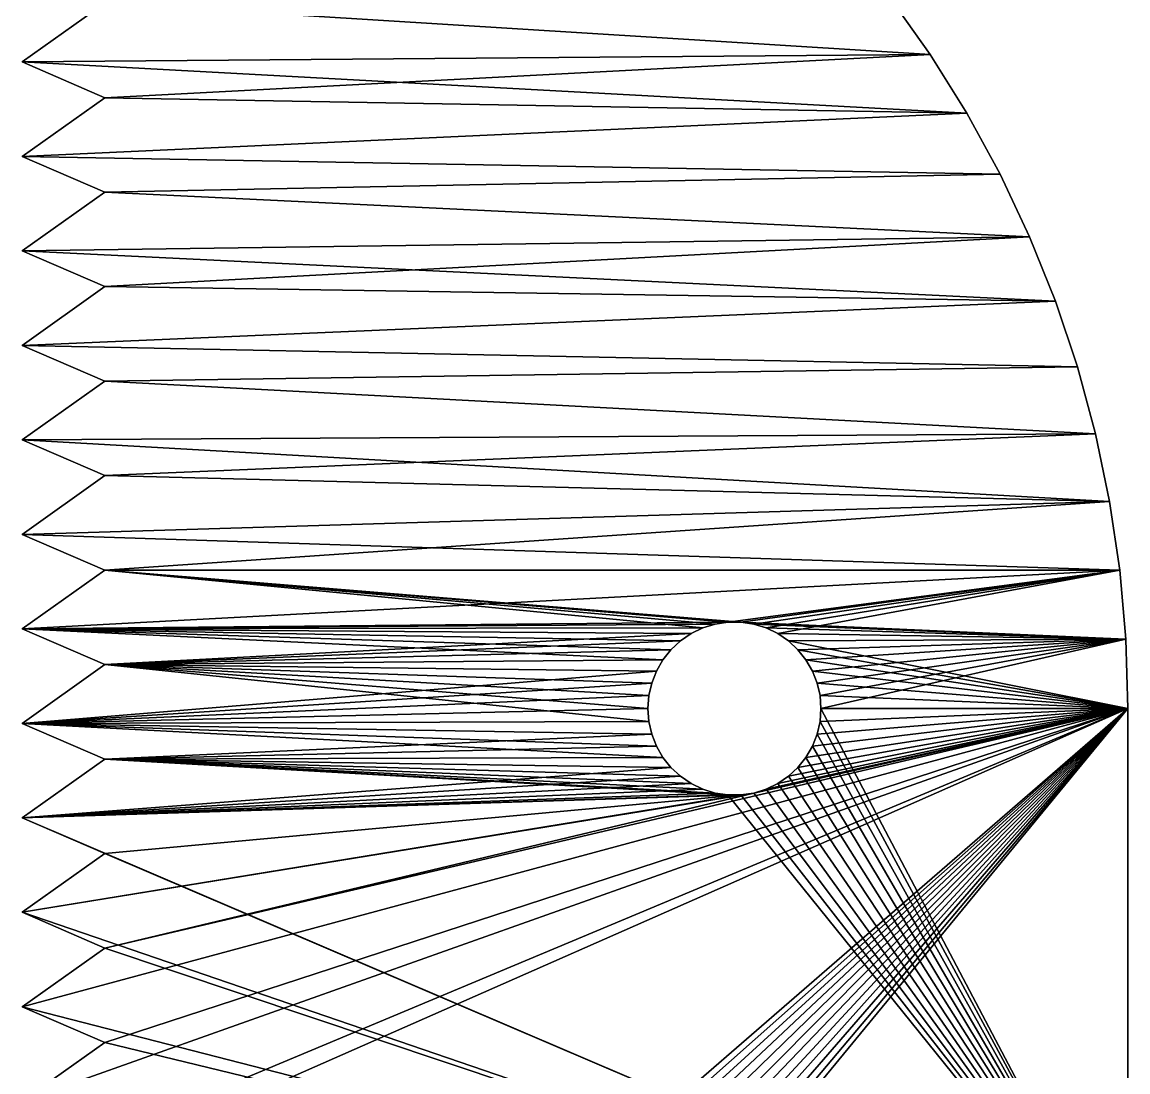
# Model space of a CAD drawing. Header units: inches. Extents: x -21 to 98, y -132 to 45.
# Drawn here: x 69.84 to 97.95, y -70.29 to -43.63 of the extents above; entities that cross this region are included whole.
import ezdxf

# ---------------------------------------------------------------- set-up
doc = ezdxf.new("R2010")
doc.units = ezdxf.units.IN
doc.header["$LTSCALE"] = 101.742128
doc.header["$MEASUREMENT"] = 0
for name, color, linetype in [('109', 7, 'CONTINUOUS'), ('110', 7, 'CONTINUOUS'), ('112', 7, 'CONTINUOUS'), ('113', 7, 'CONTINUOUS'), ('122', 7, 'CONTINUOUS'), ('123', 7, 'CONTINUOUS'), ('124', 7, 'CONTINUOUS'), ('125', 7, 'CONTINUOUS'), ('126', 7, 'CONTINUOUS'), ('127', 7, 'CONTINUOUS'), ('128', 7, 'CONTINUOUS'), ('129', 7, 'CONTINUOUS'), ('130', 7, 'CONTINUOUS'), ('131', 7, 'CONTINUOUS'), ('132', 7, 'CONTINUOUS'), ('133', 7, 'CONTINUOUS'), ('134', 7, 'CONTINUOUS'), ('135', 7, 'CONTINUOUS'), ('136', 7, 'CONTINUOUS'), ('137', 7, 'CONTINUOUS'), ('138', 7, 'CONTINUOUS'), ('139', 7, 'CONTINUOUS'), ('140', 7, 'CONTINUOUS'), ('141', 7, 'CONTINUOUS'), ('142', 7, 'CONTINUOUS'), ('143', 7, 'CONTINUOUS'), ('144', 7, 'CONTINUOUS'), ('157', 7, 'CONTINUOUS'), ('158', 7, 'CONTINUOUS')]:
    doc.layers.add(name, color=color, linetype=linetype)

msp = doc.modelspace()

# ---------------------------------------------------------------- linework, layer by layer
at = {"layer": '109', "linetype": 'CONTINUOUS'}
for points in [[(69.844, -44.64, -44.98), (71.943, -43.147, -44.98), (92.925, -44.448, -44.98), (69.844, -44.64, -44.98)], [(92.925, -44.448, -44.98), (71.943, -43.147, -44.98), (91.907, -43.011, -44.98), (92.925, -44.448, -44.98)], [(93.857, -45.942, -44.98), (69.844, -44.64, -44.98), (92.925, -44.448, -44.98), (93.857, -45.942, -44.98)], [(71.943, -45.547, -44.98), (69.844, -44.64, -44.98), (93.857, -45.942, -44.98), (71.943, -45.547, -44.98)], [(69.844, -47.04, -44.98), (71.943, -45.547, -44.98), (93.857, -45.942, -44.98), (69.844, -47.04, -44.98)], [(94.7, -47.488, -44.98), (69.844, -47.04, -44.98), (93.857, -45.942, -44.98), (94.7, -47.488, -44.98)], [(71.943, -47.947, -44.98), (69.844, -47.04, -44.98), (94.7, -47.488, -44.98), (71.943, -47.947, -44.98)], [(95.45, -49.081, -44.98), (71.943, -47.947, -44.98), (94.7, -47.488, -44.98), (95.45, -49.081, -44.98)], [(69.844, -49.44, -44.98), (71.943, -47.947, -44.98), (95.45, -49.081, -44.98), (69.844, -49.44, -44.98)], [(96.106, -50.715, -44.98), (69.844, -49.44, -44.98), (95.45, -49.081, -44.98), (96.106, -50.715, -44.98)], [(71.943, -50.347, -44.98), (69.844, -49.44, -44.98), (96.106, -50.715, -44.98), (71.943, -50.347, -44.98)], [(69.844, -51.84, -44.98), (71.943, -50.347, -44.98), (96.106, -50.715, -44.98), (69.844, -51.84, -44.98)], [(96.665, -52.385, -44.98), (69.844, -51.84, -44.98), (96.106, -50.715, -44.98), (96.665, -52.385, -44.98)], [(71.943, -52.747, -44.98), (69.844, -51.84, -44.98), (96.665, -52.385, -44.98), (71.943, -52.747, -44.98)], [(97.125, -54.085, -44.98), (71.943, -52.747, -44.98), (96.665, -52.385, -44.98), (97.125, -54.085, -44.98)], [(69.844, -54.24, -44.98), (71.943, -52.747, -44.98), (97.125, -54.085, -44.98), (69.844, -54.24, -44.98)], [(97.484, -55.809, -44.98), (69.844, -54.24, -44.98), (97.125, -54.085, -44.98), (97.484, -55.809, -44.98)], [(71.943, -55.147, -44.98), (69.844, -54.24, -44.98), (97.484, -55.809, -44.98), (71.943, -55.147, -44.98)], [(69.844, -56.64, -44.98), (71.943, -55.147, -44.98), (97.484, -55.809, -44.98), (69.844, -56.64, -44.98)], [(97.742, -57.551, -44.98), (69.844, -56.64, -44.98), (97.484, -55.809, -44.98), (97.742, -57.551, -44.98)], [(71.943, -57.547, -44.98), (69.844, -56.64, -44.98), (97.742, -57.551, -44.98), (71.943, -57.547, -44.98)], [(69.844, -59.04, -44.98), (71.943, -57.547, -44.98), (87.144, -59.017, -44.98), (69.844, -59.04, -44.98)], [(87.784, -58.871, -44.98), (71.943, -57.547, -44.98), (88.113, -58.871, -44.98), (87.784, -58.871, -44.98)], [(87.459, -58.92, -44.98), (71.943, -57.547, -44.98), (87.784, -58.871, -44.98), (87.459, -58.92, -44.98)], [(87.144, -59.017, -44.98), (71.943, -57.547, -44.98), (87.459, -58.92, -44.98), (87.144, -59.017, -44.98)], [(71.943, -57.547, -44.98), (97.742, -57.551, -44.98), (88.113, -58.871, -44.98), (71.943, -57.547, -44.98)], [(97.742, -57.551, -44.98), (97.896, -59.305, -44.98), (88.113, -58.871, -44.98), (97.742, -57.551, -44.98)], [(86.848, -59.16, -44.98), (69.844, -59.04, -44.98), (87.144, -59.017, -44.98), (86.848, -59.16, -44.98)], [(88.113, -58.871, -44.98), (97.896, -59.305, -44.98), (88.438, -58.92, -44.98), (88.113, -58.871, -44.98)], [(88.438, -58.92, -44.98), (97.896, -59.305, -44.98), (88.752, -59.017, -44.98), (88.438, -58.92, -44.98)], [(88.752, -59.017, -44.98), (97.896, -59.305, -44.98), (89.048, -59.16, -44.98), (88.752, -59.017, -44.98)], [(86.576, -59.345, -44.98), (69.844, -59.04, -44.98), (86.848, -59.16, -44.98), (86.576, -59.345, -44.98)], [(86.335, -59.569, -44.98), (69.844, -59.04, -44.98), (86.576, -59.345, -44.98), (86.335, -59.569, -44.98)], [(86.13, -59.826, -44.98), (69.844, -59.04, -44.98), (86.335, -59.569, -44.98), (86.13, -59.826, -44.98)], [(71.943, -59.947, -44.98), (69.844, -59.04, -44.98), (86.13, -59.826, -44.98), (71.943, -59.947, -44.98)], [(89.048, -59.16, -44.98), (97.896, -59.305, -44.98), (89.32, -59.345, -44.98), (89.048, -59.16, -44.98)], [(97.896, -59.305, -44.98), (97.948, -61.065, -44.98), (89.32, -59.345, -44.98), (97.896, -59.305, -44.98)], [(89.32, -59.345, -44.98), (97.948, -61.065, -44.98), (89.561, -59.569, -44.98), (89.32, -59.345, -44.98)], [(89.561, -59.569, -44.98), (97.948, -61.065, -44.98), (89.766, -59.826, -44.98), (89.561, -59.569, -44.98)], [(85.966, -60.111, -44.98), (71.943, -59.947, -44.98), (86.13, -59.826, -44.98), (85.966, -60.111, -44.98)], [(89.766, -59.826, -44.98), (97.948, -61.065, -44.98), (89.93, -60.111, -44.98), (89.766, -59.826, -44.98)], [(69.844, -61.44, -44.98), (71.943, -59.947, -44.98), (85.773, -61.393, -44.98), (69.844, -61.44, -44.98)], [(85.846, -60.417, -44.98), (71.943, -59.947, -44.98), (85.966, -60.111, -44.98), (85.846, -60.417, -44.98)], [(85.773, -60.737, -44.98), (71.943, -59.947, -44.98), (85.846, -60.417, -44.98), (85.773, -60.737, -44.98)], [(85.748, -61.065, -44.98), (71.943, -59.947, -44.98), (85.773, -60.737, -44.98), (85.748, -61.065, -44.98)], [(85.773, -61.393, -44.98), (71.943, -59.947, -44.98), (85.748, -61.065, -44.98), (85.773, -61.393, -44.98)], [(89.93, -60.111, -44.98), (97.948, -61.065, -44.98), (90.05, -60.417, -44.98), (89.93, -60.111, -44.98)], [(90.05, -60.417, -44.98), (97.948, -61.065, -44.98), (90.124, -60.737, -44.98), (90.05, -60.417, -44.98)], [(97.948, -61.065, -44.98), (90.148, -61.065, -44.98), (90.124, -60.737, -44.98), (97.948, -61.065, -44.98)], [(90.148, -61.065, -44.98), (97.948, -75.855, -44.98), (90.124, -61.393, -44.98), (90.148, -61.065, -44.98)], [(97.948, -61.065, -44.98), (97.948, -75.855, -44.98), (90.148, -61.065, -44.98), (97.948, -61.065, -44.98)], [(85.846, -61.714, -44.98), (69.844, -61.44, -44.98), (85.773, -61.393, -44.98), (85.846, -61.714, -44.98)], [(71.943, -62.347, -44.98), (69.844, -61.44, -44.98), (86.13, -62.305, -44.98), (71.943, -62.347, -44.98)], [(85.966, -62.02, -44.98), (69.844, -61.44, -44.98), (85.846, -61.714, -44.98), (85.966, -62.02, -44.98)], [(86.13, -62.305, -44.98), (69.844, -61.44, -44.98), (85.966, -62.02, -44.98), (86.13, -62.305, -44.98)], [(90.124, -61.393, -44.98), (97.948, -75.855, -44.98), (90.05, -61.714, -44.98), (90.124, -61.393, -44.98)], [(90.05, -61.714, -44.98), (97.948, -75.855, -44.98), (89.93, -62.02, -44.98), (90.05, -61.714, -44.98)], [(89.93, -62.02, -44.98), (97.948, -75.855, -44.98), (89.766, -62.305, -44.98), (89.93, -62.02, -44.98)], [(69.844, -63.84, -44.98), (71.943, -62.347, -44.98), (87.784, -63.259, -44.98), (69.844, -63.84, -44.98)], [(86.335, -62.562, -44.98), (71.943, -62.347, -44.98), (86.13, -62.305, -44.98), (86.335, -62.562, -44.98)], [(86.576, -62.785, -44.98), (71.943, -62.347, -44.98), (86.335, -62.562, -44.98), (86.576, -62.785, -44.98)], [(86.848, -62.971, -44.98), (71.943, -62.347, -44.98), (86.576, -62.785, -44.98), (86.848, -62.971, -44.98)], [(87.144, -63.113, -44.98), (71.943, -62.347, -44.98), (86.848, -62.971, -44.98), (87.144, -63.113, -44.98)], [(87.459, -63.21, -44.98), (71.943, -62.347, -44.98), (87.144, -63.113, -44.98), (87.459, -63.21, -44.98)], [(87.784, -63.259, -44.98), (71.943, -62.347, -44.98), (87.459, -63.21, -44.98), (87.784, -63.259, -44.98)], [(89.766, -62.305, -44.98), (97.948, -75.855, -44.98), (89.561, -62.562, -44.98), (89.766, -62.305, -44.98)], [(89.561, -62.562, -44.98), (97.948, -75.855, -44.98), (89.32, -62.785, -44.98), (89.561, -62.562, -44.98)], [(89.32, -62.785, -44.98), (97.948, -75.855, -44.98), (89.048, -62.971, -44.98), (89.32, -62.785, -44.98)], [(88.438, -63.21, -44.98), (97.948, -75.855, -44.98), (88.113, -63.259, -44.98), (88.438, -63.21, -44.98)], [(88.752, -63.113, -44.98), (97.948, -75.855, -44.98), (88.438, -63.21, -44.98), (88.752, -63.113, -44.98)], [(89.048, -62.971, -44.98), (97.948, -75.855, -44.98), (88.752, -63.113, -44.98), (89.048, -62.971, -44.98)], [(97.948, -75.855, -44.98), (69.844, -63.84, -44.98), (87.784, -63.259, -44.98), (97.948, -75.855, -44.98)], [(88.113, -63.259, -44.98), (97.948, -75.855, -44.98), (87.784, -63.259, -44.98), (88.113, -63.259, -44.98)], [(71.943, -64.747, -44.98), (69.844, -63.84, -44.98), (97.948, -75.855, -44.98), (71.943, -64.747, -44.98)], [(69.844, -66.24, -44.98), (71.943, -64.747, -44.98), (97.948, -75.855, -44.98), (69.844, -66.24, -44.98)], [(71.943, -67.147, -44.98), (69.844, -66.24, -44.98), (97.948, -75.855, -44.98), (71.943, -67.147, -44.98)], [(69.844, -68.64, -44.98), (71.943, -67.147, -44.98), (97.948, -75.855, -44.98), (69.844, -68.64, -44.98)], [(71.943, -69.547, -44.98), (69.844, -68.64, -44.98), (97.948, -75.855, -44.98), (71.943, -69.547, -44.98)], [(69.844, -71.04, -44.98), (71.943, -69.547, -44.98), (97.948, -75.855, -44.98), (69.844, -71.04, -44.98)]]:
    msp.add_3dface(points, dxfattribs=at)
at = {"layer": '110', "linetype": 'CONTINUOUS'}
for points in [[(69.844, -44.64, -38.98), (92.925, -44.448, -38.98), (71.943, -43.147, -38.98), (69.844, -44.64, -38.98)], [(92.925, -44.448, -38.98), (91.907, -43.011, -38.98), (71.943, -43.147, -38.98), (92.925, -44.448, -38.98)], [(71.943, -45.547, -38.98), (92.925, -44.448, -38.98), (69.844, -44.64, -38.98), (71.943, -45.547, -38.98)], [(93.857, -45.942, -38.98), (92.925, -44.448, -38.98), (71.943, -45.547, -38.98), (93.857, -45.942, -38.98)], [(69.844, -47.04, -38.98), (93.857, -45.942, -38.98), (71.943, -45.547, -38.98), (69.844, -47.04, -38.98)], [(94.7, -47.488, -38.98), (93.857, -45.942, -38.98), (69.844, -47.04, -38.98), (94.7, -47.488, -38.98)], [(71.943, -47.947, -38.98), (94.7, -47.488, -38.98), (69.844, -47.04, -38.98), (71.943, -47.947, -38.98)], [(95.45, -49.081, -38.98), (94.7, -47.488, -38.98), (71.943, -47.947, -38.98), (95.45, -49.081, -38.98)], [(69.844, -49.44, -38.98), (95.45, -49.081, -38.98), (71.943, -47.947, -38.98), (69.844, -49.44, -38.98)], [(71.943, -50.347, -38.98), (95.45, -49.081, -38.98), (69.844, -49.44, -38.98), (71.943, -50.347, -38.98)], [(96.106, -50.715, -38.98), (95.45, -49.081, -38.98), (71.943, -50.347, -38.98), (96.106, -50.715, -38.98)], [(69.844, -51.84, -38.98), (96.106, -50.715, -38.98), (71.943, -50.347, -38.98), (69.844, -51.84, -38.98)], [(96.665, -52.385, -38.98), (96.106, -50.715, -38.98), (69.844, -51.84, -38.98), (96.665, -52.385, -38.98)], [(71.943, -52.747, -38.98), (96.665, -52.385, -38.98), (69.844, -51.84, -38.98), (71.943, -52.747, -38.98)], [(97.125, -54.085, -38.98), (96.665, -52.385, -38.98), (71.943, -52.747, -38.98), (97.125, -54.085, -38.98)], [(69.844, -54.24, -38.98), (97.125, -54.085, -38.98), (71.943, -52.747, -38.98), (69.844, -54.24, -38.98)], [(71.943, -55.147, -38.98), (97.125, -54.085, -38.98), (69.844, -54.24, -38.98), (71.943, -55.147, -38.98)], [(97.484, -55.809, -38.98), (97.125, -54.085, -38.98), (71.943, -55.147, -38.98), (97.484, -55.809, -38.98)], [(69.844, -56.64, -38.98), (97.484, -55.809, -38.98), (71.943, -55.147, -38.98), (69.844, -56.64, -38.98)], [(71.943, -57.547, -38.98), (97.484, -55.809, -38.98), (69.844, -56.64, -38.98), (71.943, -57.547, -38.98)], [(97.742, -57.551, -38.98), (97.484, -55.809, -38.98), (71.943, -57.547, -38.98), (97.742, -57.551, -38.98)], [(69.844, -59.04, -38.98), (97.742, -57.551, -38.98), (71.943, -57.547, -38.98), (69.844, -59.04, -38.98)], [(97.742, -57.551, -38.98), (69.844, -59.04, -38.98), (87.784, -58.871, -38.98), (97.742, -57.551, -38.98)], [(88.113, -58.871, -38.98), (97.742, -57.551, -38.98), (87.784, -58.871, -38.98), (88.113, -58.871, -38.98)], [(88.438, -58.92, -38.98), (97.742, -57.551, -38.98), (88.113, -58.871, -38.98), (88.438, -58.92, -38.98)], [(88.752, -59.017, -38.98), (97.742, -57.551, -38.98), (88.438, -58.92, -38.98), (88.752, -59.017, -38.98)], [(89.048, -59.16, -38.98), (97.742, -57.551, -38.98), (88.752, -59.017, -38.98), (89.048, -59.16, -38.98)], [(97.896, -59.305, -38.98), (97.742, -57.551, -38.98), (89.048, -59.16, -38.98), (97.896, -59.305, -38.98)], [(87.784, -58.871, -38.98), (69.844, -59.04, -38.98), (87.459, -58.92, -38.98), (87.784, -58.871, -38.98)], [(87.459, -58.92, -38.98), (69.844, -59.04, -38.98), (87.144, -59.017, -38.98), (87.459, -58.92, -38.98)], [(87.144, -59.017, -38.98), (69.844, -59.04, -38.98), (86.848, -59.16, -38.98), (87.144, -59.017, -38.98)], [(69.844, -59.04, -38.98), (71.943, -59.947, -38.98), (86.848, -59.16, -38.98), (69.844, -59.04, -38.98)], [(86.848, -59.16, -38.98), (71.943, -59.947, -38.98), (86.576, -59.345, -38.98), (86.848, -59.16, -38.98)], [(89.32, -59.345, -38.98), (97.896, -59.305, -38.98), (89.048, -59.16, -38.98), (89.32, -59.345, -38.98)], [(86.576, -59.345, -38.98), (71.943, -59.947, -38.98), (86.335, -59.569, -38.98), (86.576, -59.345, -38.98)], [(86.335, -59.569, -38.98), (71.943, -59.947, -38.98), (86.13, -59.826, -38.98), (86.335, -59.569, -38.98)], [(89.561, -59.569, -38.98), (97.896, -59.305, -38.98), (89.32, -59.345, -38.98), (89.561, -59.569, -38.98)], [(89.766, -59.826, -38.98), (97.896, -59.305, -38.98), (89.561, -59.569, -38.98), (89.766, -59.826, -38.98)], [(89.93, -60.111, -38.98), (97.896, -59.305, -38.98), (89.766, -59.826, -38.98), (89.93, -60.111, -38.98)], [(90.05, -60.417, -38.98), (97.896, -59.305, -38.98), (89.93, -60.111, -38.98), (90.05, -60.417, -38.98)], [(90.124, -60.737, -38.98), (97.896, -59.305, -38.98), (90.05, -60.417, -38.98), (90.124, -60.737, -38.98)], [(90.148, -61.065, -38.98), (97.896, -59.305, -38.98), (90.124, -60.737, -38.98), (90.148, -61.065, -38.98)], [(97.948, -61.065, -38.98), (97.896, -59.305, -38.98), (90.148, -61.065, -38.98), (97.948, -61.065, -38.98)], [(86.13, -59.826, -38.98), (71.943, -59.947, -38.98), (85.966, -60.111, -38.98), (86.13, -59.826, -38.98)], [(71.943, -59.947, -38.98), (69.844, -61.44, -38.98), (85.966, -60.111, -38.98), (71.943, -59.947, -38.98)], [(85.966, -60.111, -38.98), (69.844, -61.44, -38.98), (85.846, -60.417, -38.98), (85.966, -60.111, -38.98)], [(85.846, -60.417, -38.98), (69.844, -61.44, -38.98), (85.773, -60.737, -38.98), (85.846, -60.417, -38.98)], [(85.773, -60.737, -38.98), (69.844, -61.44, -38.98), (85.748, -61.065, -38.98), (85.773, -60.737, -38.98)], [(69.844, -73.44, -38.98), (97.948, -61.065, -38.98), (71.943, -71.947, -38.98), (69.844, -73.44, -38.98)], [(97.948, -61.065, -38.98), (69.844, -73.44, -38.98), (83.412, -73.661, -38.98), (97.948, -61.065, -38.98)], [(71.943, -71.947, -38.98), (97.948, -61.065, -38.98), (69.844, -71.04, -38.98), (71.943, -71.947, -38.98)], [(69.844, -71.04, -38.98), (97.948, -61.065, -38.98), (71.943, -69.547, -38.98), (69.844, -71.04, -38.98)], [(71.943, -69.547, -38.98), (97.948, -61.065, -38.98), (69.844, -68.64, -38.98), (71.943, -69.547, -38.98)], [(69.844, -68.64, -38.98), (97.948, -61.065, -38.98), (71.943, -67.147, -38.98), (69.844, -68.64, -38.98)], [(85.748, -61.065, -38.98), (69.844, -61.44, -38.98), (85.773, -61.393, -38.98), (85.748, -61.065, -38.98)], [(71.943, -67.147, -38.98), (97.948, -61.065, -38.98), (88.438, -63.21, -38.98), (71.943, -67.147, -38.98)], [(83.741, -73.661, -38.98), (97.948, -61.065, -38.98), (83.412, -73.661, -38.98), (83.741, -73.661, -38.98)], [(84.066, -73.71, -38.98), (97.948, -61.065, -38.98), (83.741, -73.661, -38.98), (84.066, -73.71, -38.98)], [(84.38, -73.807, -38.98), (97.948, -61.065, -38.98), (84.066, -73.71, -38.98), (84.38, -73.807, -38.98)], [(84.676, -73.95, -38.98), (97.948, -61.065, -38.98), (84.38, -73.807, -38.98), (84.676, -73.95, -38.98)], [(84.948, -74.135, -38.98), (97.948, -61.065, -38.98), (84.676, -73.95, -38.98), (84.948, -74.135, -38.98)], [(85.189, -74.359, -38.98), (97.948, -61.065, -38.98), (84.948, -74.135, -38.98), (85.189, -74.359, -38.98)], [(85.394, -74.616, -38.98), (97.948, -61.065, -38.98), (85.189, -74.359, -38.98), (85.394, -74.616, -38.98)], [(85.558, -74.901, -38.98), (97.948, -61.065, -38.98), (85.394, -74.616, -38.98), (85.558, -74.901, -38.98)], [(85.679, -75.207, -38.98), (97.948, -61.065, -38.98), (85.558, -74.901, -38.98), (85.679, -75.207, -38.98)], [(85.752, -75.527, -38.98), (97.948, -61.065, -38.98), (85.679, -75.207, -38.98), (85.752, -75.527, -38.98)], [(85.776, -75.855, -38.98), (97.948, -61.065, -38.98), (85.752, -75.527, -38.98), (85.776, -75.855, -38.98)], [(97.948, -75.855, -38.98), (97.948, -61.065, -38.98), (85.776, -75.855, -38.98), (97.948, -75.855, -38.98)], [(88.438, -63.21, -38.98), (97.948, -61.065, -38.98), (88.752, -63.113, -38.98), (88.438, -63.21, -38.98)], [(88.752, -63.113, -38.98), (97.948, -61.065, -38.98), (89.048, -62.971, -38.98), (88.752, -63.113, -38.98)], [(89.048, -62.971, -38.98), (97.948, -61.065, -38.98), (89.32, -62.785, -38.98), (89.048, -62.971, -38.98)], [(89.32, -62.785, -38.98), (97.948, -61.065, -38.98), (89.561, -62.562, -38.98), (89.32, -62.785, -38.98)], [(89.561, -62.562, -38.98), (97.948, -61.065, -38.98), (89.766, -62.305, -38.98), (89.561, -62.562, -38.98)], [(89.766, -62.305, -38.98), (97.948, -61.065, -38.98), (89.93, -62.02, -38.98), (89.766, -62.305, -38.98)], [(89.93, -62.02, -38.98), (97.948, -61.065, -38.98), (90.05, -61.714, -38.98), (89.93, -62.02, -38.98)], [(90.05, -61.714, -38.98), (97.948, -61.065, -38.98), (90.124, -61.393, -38.98), (90.05, -61.714, -38.98)], [(97.948, -61.065, -38.98), (90.148, -61.065, -38.98), (90.124, -61.393, -38.98), (97.948, -61.065, -38.98)], [(85.773, -61.393, -38.98), (69.844, -61.44, -38.98), (85.846, -61.714, -38.98), (85.773, -61.393, -38.98)], [(69.844, -61.44, -38.98), (71.943, -62.347, -38.98), (85.846, -61.714, -38.98), (69.844, -61.44, -38.98)], [(85.846, -61.714, -38.98), (71.943, -62.347, -38.98), (85.966, -62.02, -38.98), (85.846, -61.714, -38.98)], [(85.966, -62.02, -38.98), (71.943, -62.347, -38.98), (86.13, -62.305, -38.98), (85.966, -62.02, -38.98)], [(71.943, -62.347, -38.98), (69.844, -63.84, -38.98), (86.335, -62.562, -38.98), (71.943, -62.347, -38.98)], [(86.13, -62.305, -38.98), (71.943, -62.347, -38.98), (86.335, -62.562, -38.98), (86.13, -62.305, -38.98)], [(86.335, -62.562, -38.98), (69.844, -63.84, -38.98), (86.576, -62.785, -38.98), (86.335, -62.562, -38.98)], [(86.576, -62.785, -38.98), (69.844, -63.84, -38.98), (86.848, -62.971, -38.98), (86.576, -62.785, -38.98)], [(86.848, -62.971, -38.98), (69.844, -63.84, -38.98), (87.144, -63.113, -38.98), (86.848, -62.971, -38.98)], [(87.144, -63.113, -38.98), (69.844, -63.84, -38.98), (87.459, -63.21, -38.98), (87.144, -63.113, -38.98)], [(87.459, -63.21, -38.98), (69.844, -63.84, -38.98), (87.784, -63.259, -38.98), (87.459, -63.21, -38.98)], [(88.113, -63.259, -38.98), (69.844, -66.24, -38.98), (88.438, -63.21, -38.98), (88.113, -63.259, -38.98)], [(69.844, -66.24, -38.98), (71.943, -67.147, -38.98), (88.438, -63.21, -38.98), (69.844, -66.24, -38.98)], [(87.784, -63.259, -38.98), (69.844, -63.84, -38.98), (88.113, -63.259, -38.98), (87.784, -63.259, -38.98)], [(69.844, -63.84, -38.98), (71.943, -64.747, -38.98), (88.113, -63.259, -38.98), (69.844, -63.84, -38.98)], [(71.943, -64.747, -38.98), (69.844, -66.24, -38.98), (88.113, -63.259, -38.98), (71.943, -64.747, -38.98)]]:
    msp.add_3dface(points, dxfattribs=at)
at = {"layer": '112', "linetype": 'CONTINUOUS'}
for points in [[(97.948, -75.855, -44.98), (97.948, -61.065, -44.98), (97.948, -75.855, -38.98), (97.948, -75.855, -44.98)], [(97.948, -61.065, -44.98), (97.948, -61.065, -38.98), (97.948, -75.855, -38.98), (97.948, -61.065, -44.98)]]:
    msp.add_3dface(points, dxfattribs=at)
at = {"layer": '113', "linetype": 'CONTINUOUS'}
for points in [[(91.907, -43.011, -44.98), (91.907, -43.011, -38.98), (92.925, -44.448, -38.98), (91.907, -43.011, -44.98)], [(92.925, -44.448, -44.98), (91.907, -43.011, -44.98), (92.925, -44.448, -38.98), (92.925, -44.448, -44.98)], [(92.925, -44.448, -44.98), (92.925, -44.448, -38.98), (93.857, -45.942, -38.98), (92.925, -44.448, -44.98)], [(93.857, -45.942, -44.98), (92.925, -44.448, -44.98), (93.857, -45.942, -38.98), (93.857, -45.942, -44.98)], [(94.7, -47.488, -44.98), (93.857, -45.942, -44.98), (94.7, -47.488, -38.98), (94.7, -47.488, -44.98)], [(93.857, -45.942, -44.98), (93.857, -45.942, -38.98), (94.7, -47.488, -38.98), (93.857, -45.942, -44.98)], [(95.45, -49.081, -44.98), (94.7, -47.488, -44.98), (95.45, -49.081, -38.98), (95.45, -49.081, -44.98)], [(94.7, -47.488, -44.98), (94.7, -47.488, -38.98), (95.45, -49.081, -38.98), (94.7, -47.488, -44.98)], [(95.45, -49.081, -44.98), (95.45, -49.081, -38.98), (96.106, -50.715, -38.98), (95.45, -49.081, -44.98)], [(96.106, -50.715, -44.98), (95.45, -49.081, -44.98), (96.106, -50.715, -38.98), (96.106, -50.715, -44.98)], [(96.665, -52.385, -44.98), (96.106, -50.715, -44.98), (96.665, -52.385, -38.98), (96.665, -52.385, -44.98)], [(96.106, -50.715, -44.98), (96.106, -50.715, -38.98), (96.665, -52.385, -38.98), (96.106, -50.715, -44.98)], [(97.125, -54.085, -44.98), (96.665, -52.385, -44.98), (97.125, -54.085, -38.98), (97.125, -54.085, -44.98)], [(96.665, -52.385, -44.98), (96.665, -52.385, -38.98), (97.125, -54.085, -38.98), (96.665, -52.385, -44.98)], [(97.484, -55.809, -44.98), (97.125, -54.085, -44.98), (97.484, -55.809, -38.98), (97.484, -55.809, -44.98)], [(97.125, -54.085, -44.98), (97.125, -54.085, -38.98), (97.484, -55.809, -38.98), (97.125, -54.085, -44.98)], [(97.742, -57.551, -44.98), (97.484, -55.809, -44.98), (97.742, -57.551, -38.98), (97.742, -57.551, -44.98)], [(97.484, -55.809, -44.98), (97.484, -55.809, -38.98), (97.742, -57.551, -38.98), (97.484, -55.809, -44.98)], [(97.742, -57.551, -44.98), (97.742, -57.551, -38.98), (97.896, -59.305, -38.98), (97.742, -57.551, -44.98)], [(97.896, -59.305, -44.98), (97.742, -57.551, -44.98), (97.896, -59.305, -38.98), (97.896, -59.305, -44.98)], [(97.896, -59.305, -44.98), (97.896, -59.305, -38.98), (97.948, -61.065, -38.98), (97.896, -59.305, -44.98)], [(97.948, -61.065, -44.98), (97.896, -59.305, -44.98), (97.948, -61.065, -38.98), (97.948, -61.065, -44.98)]]:
    msp.add_3dface(points, dxfattribs=at)
at = {"layer": '122', "linetype": 'CONTINUOUS'}
for points in [[(71.943, -69.547, -44.98), (69.844, -71.04, -44.98), (69.844, -71.04, -38.98), (71.943, -69.547, -44.98)], [(71.943, -69.547, -44.98), (69.844, -71.04, -38.98), (71.943, -69.547, -38.98), (71.943, -69.547, -44.98)]]:
    msp.add_3dface(points, dxfattribs=at)
at = {"layer": '123', "linetype": 'CONTINUOUS'}
for points in [[(69.844, -68.64, -44.98), (71.943, -69.547, -44.98), (71.943, -69.547, -38.98), (69.844, -68.64, -44.98)], [(69.844, -68.64, -44.98), (71.943, -69.547, -38.98), (69.844, -68.64, -38.98), (69.844, -68.64, -44.98)]]:
    msp.add_3dface(points, dxfattribs=at)
at = {"layer": '124', "linetype": 'CONTINUOUS'}
for points in [[(71.943, -67.147, -44.98), (69.844, -68.64, -44.98), (69.844, -68.64, -38.98), (71.943, -67.147, -44.98)], [(71.943, -67.147, -44.98), (69.844, -68.64, -38.98), (71.943, -67.147, -38.98), (71.943, -67.147, -44.98)]]:
    msp.add_3dface(points, dxfattribs=at)
at = {"layer": '125', "linetype": 'CONTINUOUS'}
for points in [[(69.844, -66.24, -44.98), (71.943, -67.147, -44.98), (71.943, -67.147, -38.98), (69.844, -66.24, -44.98)], [(69.844, -66.24, -44.98), (71.943, -67.147, -38.98), (69.844, -66.24, -38.98), (69.844, -66.24, -44.98)]]:
    msp.add_3dface(points, dxfattribs=at)
at = {"layer": '126', "linetype": 'CONTINUOUS'}
for points in [[(71.943, -64.747, -44.98), (69.844, -66.24, -44.98), (69.844, -66.24, -38.98), (71.943, -64.747, -44.98)], [(71.943, -64.747, -44.98), (69.844, -66.24, -38.98), (71.943, -64.747, -38.98), (71.943, -64.747, -44.98)]]:
    msp.add_3dface(points, dxfattribs=at)
at = {"layer": '127', "linetype": 'CONTINUOUS'}
for points in [[(69.844, -63.84, -44.98), (71.943, -64.747, -38.98), (69.844, -63.84, -38.98), (69.844, -63.84, -44.98)], [(69.844, -63.84, -44.98), (71.943, -64.747, -44.98), (71.943, -64.747, -38.98), (69.844, -63.84, -44.98)]]:
    msp.add_3dface(points, dxfattribs=at)
at = {"layer": '128', "linetype": 'CONTINUOUS'}
for points in [[(71.943, -62.347, -44.98), (69.844, -63.84, -38.98), (71.943, -62.347, -38.98), (71.943, -62.347, -44.98)], [(71.943, -62.347, -44.98), (69.844, -63.84, -44.98), (69.844, -63.84, -38.98), (71.943, -62.347, -44.98)]]:
    msp.add_3dface(points, dxfattribs=at)
at = {"layer": '129', "linetype": 'CONTINUOUS'}
for points in [[(69.844, -61.44, -44.98), (71.943, -62.347, -38.98), (69.844, -61.44, -38.98), (69.844, -61.44, -44.98)], [(69.844, -61.44, -44.98), (71.943, -62.347, -44.98), (71.943, -62.347, -38.98), (69.844, -61.44, -44.98)]]:
    msp.add_3dface(points, dxfattribs=at)
at = {"layer": '130', "linetype": 'CONTINUOUS'}
for points in [[(71.943, -59.947, -44.98), (69.844, -61.44, -44.98), (69.844, -61.44, -38.98), (71.943, -59.947, -44.98)], [(71.943, -59.947, -44.98), (69.844, -61.44, -38.98), (71.943, -59.947, -38.98), (71.943, -59.947, -44.98)]]:
    msp.add_3dface(points, dxfattribs=at)
at = {"layer": '131', "linetype": 'CONTINUOUS'}
for points in [[(69.844, -59.04, -44.98), (71.943, -59.947, -38.98), (69.844, -59.04, -38.98), (69.844, -59.04, -44.98)], [(69.844, -59.04, -44.98), (71.943, -59.947, -44.98), (71.943, -59.947, -38.98), (69.844, -59.04, -44.98)]]:
    msp.add_3dface(points, dxfattribs=at)
at = {"layer": '132', "linetype": 'CONTINUOUS'}
for points in [[(71.943, -57.547, -44.98), (69.844, -59.04, -38.98), (71.943, -57.547, -38.98), (71.943, -57.547, -44.98)], [(71.943, -57.547, -44.98), (69.844, -59.04, -44.98), (69.844, -59.04, -38.98), (71.943, -57.547, -44.98)]]:
    msp.add_3dface(points, dxfattribs=at)
at = {"layer": '133', "linetype": 'CONTINUOUS'}
for points in [[(69.844, -56.64, -44.98), (71.943, -57.547, -44.98), (71.943, -57.547, -38.98), (69.844, -56.64, -44.98)], [(69.844, -56.64, -44.98), (71.943, -57.547, -38.98), (69.844, -56.64, -38.98), (69.844, -56.64, -44.98)]]:
    msp.add_3dface(points, dxfattribs=at)
at = {"layer": '134', "linetype": 'CONTINUOUS'}
for points in [[(71.943, -55.147, -44.98), (69.844, -56.64, -38.98), (71.943, -55.147, -38.98), (71.943, -55.147, -44.98)], [(71.943, -55.147, -44.98), (69.844, -56.64, -44.98), (69.844, -56.64, -38.98), (71.943, -55.147, -44.98)]]:
    msp.add_3dface(points, dxfattribs=at)
at = {"layer": '135', "linetype": 'CONTINUOUS'}
for points in [[(69.844, -54.24, -44.98), (71.943, -55.147, -38.98), (69.844, -54.24, -38.98), (69.844, -54.24, -44.98)], [(69.844, -54.24, -44.98), (71.943, -55.147, -44.98), (71.943, -55.147, -38.98), (69.844, -54.24, -44.98)]]:
    msp.add_3dface(points, dxfattribs=at)
at = {"layer": '136', "linetype": 'CONTINUOUS'}
for points in [[(71.943, -52.747, -44.98), (69.844, -54.24, -38.98), (71.943, -52.747, -38.98), (71.943, -52.747, -44.98)], [(71.943, -52.747, -44.98), (69.844, -54.24, -44.98), (69.844, -54.24, -38.98), (71.943, -52.747, -44.98)]]:
    msp.add_3dface(points, dxfattribs=at)
at = {"layer": '137', "linetype": 'CONTINUOUS'}
for points in [[(69.844, -51.84, -44.98), (71.943, -52.747, -44.98), (71.943, -52.747, -38.98), (69.844, -51.84, -44.98)], [(69.844, -51.84, -44.98), (71.943, -52.747, -38.98), (69.844, -51.84, -38.98), (69.844, -51.84, -44.98)]]:
    msp.add_3dface(points, dxfattribs=at)
at = {"layer": '138', "linetype": 'CONTINUOUS'}
for points in [[(71.943, -50.347, -44.98), (69.844, -51.84, -38.98), (71.943, -50.347, -38.98), (71.943, -50.347, -44.98)], [(71.943, -50.347, -44.98), (69.844, -51.84, -44.98), (69.844, -51.84, -38.98), (71.943, -50.347, -44.98)]]:
    msp.add_3dface(points, dxfattribs=at)
at = {"layer": '139', "linetype": 'CONTINUOUS'}
for points in [[(69.844, -49.44, -44.98), (71.943, -50.347, -38.98), (69.844, -49.44, -38.98), (69.844, -49.44, -44.98)], [(69.844, -49.44, -44.98), (71.943, -50.347, -44.98), (71.943, -50.347, -38.98), (69.844, -49.44, -44.98)]]:
    msp.add_3dface(points, dxfattribs=at)
at = {"layer": '140', "linetype": 'CONTINUOUS'}
for points in [[(71.943, -47.947, -44.98), (69.844, -49.44, -38.98), (71.943, -47.947, -38.98), (71.943, -47.947, -44.98)], [(71.943, -47.947, -44.98), (69.844, -49.44, -44.98), (69.844, -49.44, -38.98), (71.943, -47.947, -44.98)]]:
    msp.add_3dface(points, dxfattribs=at)
at = {"layer": '141', "linetype": 'CONTINUOUS'}
for points in [[(69.844, -47.04, -44.98), (71.943, -47.947, -38.98), (69.844, -47.04, -38.98), (69.844, -47.04, -44.98)], [(69.844, -47.04, -44.98), (71.943, -47.947, -44.98), (71.943, -47.947, -38.98), (69.844, -47.04, -44.98)]]:
    msp.add_3dface(points, dxfattribs=at)
at = {"layer": '142', "linetype": 'CONTINUOUS'}
for points in [[(71.943, -45.547, -44.98), (69.844, -47.04, -38.98), (71.943, -45.547, -38.98), (71.943, -45.547, -44.98)], [(71.943, -45.547, -44.98), (69.844, -47.04, -44.98), (69.844, -47.04, -38.98), (71.943, -45.547, -44.98)]]:
    msp.add_3dface(points, dxfattribs=at)
at = {"layer": '143', "linetype": 'CONTINUOUS'}
for points in [[(69.844, -44.64, -44.98), (71.943, -45.547, -38.98), (69.844, -44.64, -38.98), (69.844, -44.64, -44.98)], [(69.844, -44.64, -44.98), (71.943, -45.547, -44.98), (71.943, -45.547, -38.98), (69.844, -44.64, -44.98)]]:
    msp.add_3dface(points, dxfattribs=at)
at = {"layer": '144', "linetype": 'CONTINUOUS'}
for points in [[(71.943, -43.147, -44.98), (69.844, -44.64, -44.98), (69.844, -44.64, -38.98), (71.943, -43.147, -44.98)], [(71.943, -43.147, -44.98), (69.844, -44.64, -38.98), (71.943, -43.147, -38.98), (71.943, -43.147, -44.98)]]:
    msp.add_3dface(points, dxfattribs=at)
at = {"layer": '157', "linetype": 'CONTINUOUS'}
for points in [[(87.144, -59.017, -44.98), (87.144, -59.017, -38.98), (86.848, -59.16, -38.98), (87.144, -59.017, -44.98)], [(86.848, -59.16, -44.98), (87.144, -59.017, -44.98), (86.848, -59.16, -38.98), (86.848, -59.16, -44.98)], [(87.459, -58.92, -44.98), (87.459, -58.92, -38.98), (87.144, -59.017, -38.98), (87.459, -58.92, -44.98)], [(87.144, -59.017, -44.98), (87.459, -58.92, -44.98), (87.144, -59.017, -38.98), (87.144, -59.017, -44.98)], [(87.784, -58.871, -44.98), (87.784, -58.871, -38.98), (87.459, -58.92, -38.98), (87.784, -58.871, -44.98)], [(87.459, -58.92, -44.98), (87.784, -58.871, -44.98), (87.459, -58.92, -38.98), (87.459, -58.92, -44.98)], [(88.113, -58.871, -44.98), (88.113, -58.871, -38.98), (87.784, -58.871, -38.98), (88.113, -58.871, -44.98)], [(87.784, -58.871, -44.98), (88.113, -58.871, -44.98), (87.784, -58.871, -38.98), (87.784, -58.871, -44.98)], [(88.438, -58.92, -44.98), (88.438, -58.92, -38.98), (88.113, -58.871, -38.98), (88.438, -58.92, -44.98)], [(88.113, -58.871, -44.98), (88.438, -58.92, -44.98), (88.113, -58.871, -38.98), (88.113, -58.871, -44.98)], [(88.752, -59.017, -44.98), (88.752, -59.017, -38.98), (88.438, -58.92, -38.98), (88.752, -59.017, -44.98)], [(88.438, -58.92, -44.98), (88.752, -59.017, -44.98), (88.438, -58.92, -38.98), (88.438, -58.92, -44.98)], [(89.048, -59.16, -44.98), (89.048, -59.16, -38.98), (88.752, -59.017, -38.98), (89.048, -59.16, -44.98)], [(88.752, -59.017, -44.98), (89.048, -59.16, -44.98), (88.752, -59.017, -38.98), (88.752, -59.017, -44.98)], [(86.848, -59.16, -44.98), (86.848, -59.16, -38.98), (86.576, -59.345, -38.98), (86.848, -59.16, -44.98)], [(86.576, -59.345, -44.98), (86.848, -59.16, -44.98), (86.576, -59.345, -38.98), (86.576, -59.345, -44.98)], [(89.048, -59.16, -44.98), (89.32, -59.345, -44.98), (89.048, -59.16, -38.98), (89.048, -59.16, -44.98)], [(89.32, -59.345, -44.98), (89.32, -59.345, -38.98), (89.048, -59.16, -38.98), (89.32, -59.345, -44.98)], [(86.13, -59.826, -44.98), (86.335, -59.569, -44.98), (86.13, -59.826, -38.98), (86.13, -59.826, -44.98)], [(86.335, -59.569, -44.98), (86.335, -59.569, -38.98), (86.13, -59.826, -38.98), (86.335, -59.569, -44.98)], [(86.576, -59.345, -44.98), (86.576, -59.345, -38.98), (86.335, -59.569, -38.98), (86.576, -59.345, -44.98)], [(86.335, -59.569, -44.98), (86.576, -59.345, -44.98), (86.335, -59.569, -38.98), (86.335, -59.569, -44.98)], [(89.32, -59.345, -44.98), (89.561, -59.569, -44.98), (89.32, -59.345, -38.98), (89.32, -59.345, -44.98)], [(89.561, -59.569, -44.98), (89.561, -59.569, -38.98), (89.32, -59.345, -38.98), (89.561, -59.569, -44.98)], [(89.766, -59.826, -44.98), (89.766, -59.826, -38.98), (89.561, -59.569, -38.98), (89.766, -59.826, -44.98)], [(89.561, -59.569, -44.98), (89.766, -59.826, -44.98), (89.561, -59.569, -38.98), (89.561, -59.569, -44.98)], [(85.966, -60.111, -44.98), (86.13, -59.826, -44.98), (85.966, -60.111, -38.98), (85.966, -60.111, -44.98)], [(86.13, -59.826, -44.98), (86.13, -59.826, -38.98), (85.966, -60.111, -38.98), (86.13, -59.826, -44.98)], [(89.93, -60.111, -44.98), (89.93, -60.111, -38.98), (89.766, -59.826, -38.98), (89.93, -60.111, -44.98)], [(89.766, -59.826, -44.98), (89.93, -60.111, -44.98), (89.766, -59.826, -38.98), (89.766, -59.826, -44.98)], [(85.966, -60.111, -44.98), (85.966, -60.111, -38.98), (85.846, -60.417, -38.98), (85.966, -60.111, -44.98)], [(85.846, -60.417, -44.98), (85.966, -60.111, -44.98), (85.846, -60.417, -38.98), (85.846, -60.417, -44.98)], [(90.05, -60.417, -44.98), (90.05, -60.417, -38.98), (89.93, -60.111, -38.98), (90.05, -60.417, -44.98)], [(89.93, -60.111, -44.98), (90.05, -60.417, -44.98), (89.93, -60.111, -38.98), (89.93, -60.111, -44.98)], [(85.846, -60.417, -44.98), (85.846, -60.417, -38.98), (85.773, -60.737, -38.98), (85.846, -60.417, -44.98)], [(85.773, -60.737, -44.98), (85.846, -60.417, -44.98), (85.773, -60.737, -38.98), (85.773, -60.737, -44.98)], [(90.124, -60.737, -44.98), (90.124, -60.737, -38.98), (90.05, -60.417, -38.98), (90.124, -60.737, -44.98)], [(90.05, -60.417, -44.98), (90.124, -60.737, -44.98), (90.05, -60.417, -38.98), (90.05, -60.417, -44.98)], [(85.773, -60.737, -44.98), (85.773, -60.737, -38.98), (85.748, -61.065, -38.98), (85.773, -60.737, -44.98)], [(85.748, -61.065, -44.98), (85.773, -60.737, -44.98), (85.748, -61.065, -38.98), (85.748, -61.065, -44.98)], [(90.148, -61.065, -44.98), (90.148, -61.065, -38.98), (90.124, -60.737, -38.98), (90.148, -61.065, -44.98)], [(90.124, -60.737, -44.98), (90.148, -61.065, -44.98), (90.124, -60.737, -38.98), (90.124, -60.737, -44.98)]]:
    msp.add_3dface(points, dxfattribs=at)
at = {"layer": '158', "linetype": 'CONTINUOUS'}
for points in [[(85.748, -61.065, -44.98), (85.748, -61.065, -38.98), (85.773, -61.393, -38.98), (85.748, -61.065, -44.98)], [(85.773, -61.393, -44.98), (85.748, -61.065, -44.98), (85.773, -61.393, -38.98), (85.773, -61.393, -44.98)], [(90.148, -61.065, -38.98), (90.124, -61.393, -44.98), (90.124, -61.393, -38.98), (90.148, -61.065, -38.98)], [(90.148, -61.065, -44.98), (90.124, -61.393, -44.98), (90.148, -61.065, -38.98), (90.148, -61.065, -44.98)], [(85.773, -61.393, -44.98), (85.773, -61.393, -38.98), (85.846, -61.714, -38.98), (85.773, -61.393, -44.98)], [(85.846, -61.714, -44.98), (85.773, -61.393, -44.98), (85.846, -61.714, -38.98), (85.846, -61.714, -44.98)], [(90.05, -61.714, -44.98), (90.05, -61.714, -38.98), (90.124, -61.393, -38.98), (90.05, -61.714, -44.98)], [(90.124, -61.393, -44.98), (90.05, -61.714, -44.98), (90.124, -61.393, -38.98), (90.124, -61.393, -44.98)], [(85.846, -61.714, -44.98), (85.846, -61.714, -38.98), (85.966, -62.02, -38.98), (85.846, -61.714, -44.98)], [(85.966, -62.02, -44.98), (85.846, -61.714, -44.98), (85.966, -62.02, -38.98), (85.966, -62.02, -44.98)], [(89.93, -62.02, -44.98), (89.93, -62.02, -38.98), (90.05, -61.714, -38.98), (89.93, -62.02, -44.98)], [(90.05, -61.714, -44.98), (89.93, -62.02, -44.98), (90.05, -61.714, -38.98), (90.05, -61.714, -44.98)], [(85.966, -62.02, -44.98), (85.966, -62.02, -38.98), (86.13, -62.305, -38.98), (85.966, -62.02, -44.98)], [(86.13, -62.305, -44.98), (85.966, -62.02, -44.98), (86.13, -62.305, -38.98), (86.13, -62.305, -44.98)], [(89.766, -62.305, -44.98), (89.766, -62.305, -38.98), (89.93, -62.02, -38.98), (89.766, -62.305, -44.98)], [(89.93, -62.02, -44.98), (89.766, -62.305, -44.98), (89.93, -62.02, -38.98), (89.93, -62.02, -44.98)], [(86.335, -62.562, -44.98), (86.13, -62.305, -44.98), (86.335, -62.562, -38.98), (86.335, -62.562, -44.98)], [(86.13, -62.305, -44.98), (86.13, -62.305, -38.98), (86.335, -62.562, -38.98), (86.13, -62.305, -44.98)], [(89.766, -62.305, -44.98), (89.561, -62.562, -44.98), (89.766, -62.305, -38.98), (89.766, -62.305, -44.98)], [(89.561, -62.562, -44.98), (89.561, -62.562, -38.98), (89.766, -62.305, -38.98), (89.561, -62.562, -44.98)], [(86.576, -62.785, -44.98), (86.335, -62.562, -44.98), (86.576, -62.785, -38.98), (86.576, -62.785, -44.98)], [(86.335, -62.562, -44.98), (86.335, -62.562, -38.98), (86.576, -62.785, -38.98), (86.335, -62.562, -44.98)], [(89.561, -62.562, -44.98), (89.32, -62.785, -44.98), (89.561, -62.562, -38.98), (89.561, -62.562, -44.98)], [(89.32, -62.785, -44.98), (89.32, -62.785, -38.98), (89.561, -62.562, -38.98), (89.32, -62.785, -44.98)], [(86.576, -62.785, -44.98), (86.576, -62.785, -38.98), (86.848, -62.971, -38.98), (86.576, -62.785, -44.98)], [(86.848, -62.971, -44.98), (86.576, -62.785, -44.98), (86.848, -62.971, -38.98), (86.848, -62.971, -44.98)], [(89.32, -62.785, -44.98), (89.048, -62.971, -44.98), (89.32, -62.785, -38.98), (89.32, -62.785, -44.98)], [(89.048, -62.971, -44.98), (89.048, -62.971, -38.98), (89.32, -62.785, -38.98), (89.048, -62.971, -44.98)], [(86.848, -62.971, -44.98), (86.848, -62.971, -38.98), (87.144, -63.113, -38.98), (86.848, -62.971, -44.98)], [(87.144, -63.113, -44.98), (86.848, -62.971, -44.98), (87.144, -63.113, -38.98), (87.144, -63.113, -44.98)], [(87.144, -63.113, -44.98), (87.144, -63.113, -38.98), (87.459, -63.21, -38.98), (87.144, -63.113, -44.98)], [(87.459, -63.21, -44.98), (87.144, -63.113, -44.98), (87.459, -63.21, -38.98), (87.459, -63.21, -44.98)], [(87.459, -63.21, -44.98), (87.459, -63.21, -38.98), (87.784, -63.259, -38.98), (87.459, -63.21, -44.98)], [(87.784, -63.259, -44.98), (87.459, -63.21, -44.98), (87.784, -63.259, -38.98), (87.784, -63.259, -44.98)], [(88.113, -63.259, -44.98), (88.113, -63.259, -38.98), (88.438, -63.21, -38.98), (88.113, -63.259, -44.98)], [(88.438, -63.21, -44.98), (88.113, -63.259, -44.98), (88.438, -63.21, -38.98), (88.438, -63.21, -44.98)], [(88.438, -63.21, -44.98), (88.438, -63.21, -38.98), (88.752, -63.113, -38.98), (88.438, -63.21, -44.98)], [(88.752, -63.113, -44.98), (88.438, -63.21, -44.98), (88.752, -63.113, -38.98), (88.752, -63.113, -44.98)], [(88.752, -63.113, -44.98), (88.752, -63.113, -38.98), (89.048, -62.971, -38.98), (88.752, -63.113, -44.98)], [(89.048, -62.971, -44.98), (88.752, -63.113, -44.98), (89.048, -62.971, -38.98), (89.048, -62.971, -44.98)], [(87.784, -63.259, -44.98), (87.784, -63.259, -38.98), (88.113, -63.259, -38.98), (87.784, -63.259, -44.98)], [(88.113, -63.259, -44.98), (87.784, -63.259, -44.98), (88.113, -63.259, -38.98), (88.113, -63.259, -44.98)]]:
    msp.add_3dface(points, dxfattribs=at)

doc.saveas('drawing.dxf')
